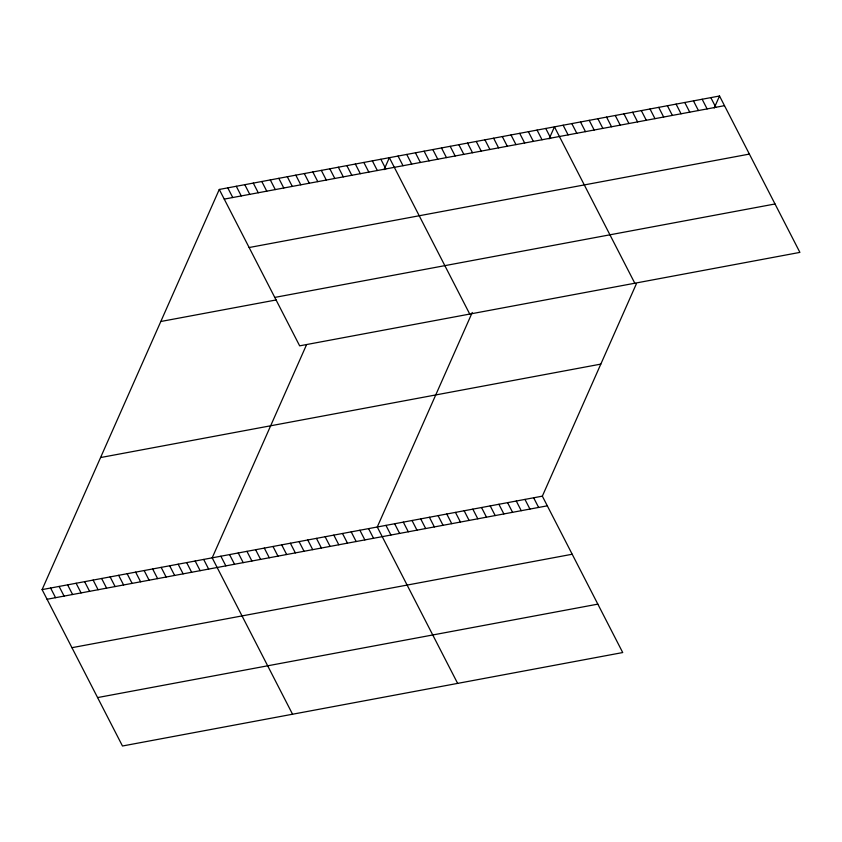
<?xml version="1.0" encoding="UTF-8"?>
<svg xmlns="http://www.w3.org/2000/svg" width="842" height="842" viewBox="0 0 842 842"><rect width="100%" height="100%" fill="white"/><g stroke="black" fill="none" stroke-linecap="round" stroke-linejoin="round"><path stroke-width="1.26" d="M636.415 283.712L542.343 496.159L622.722 652.55L122.469 746.001L42.1 589.611L219.278 189.45L719.531 95.999L799.9 252.389L299.657 345.841L219.278 189.45M306.246 345.388L212.184 557.836L292.553 714.226M384.047 169.684L389.362 157.675L469.741 314.066M472.246 312.487L377.269 526.997L457.638 683.388M549.131 138.846L554.446 126.837L634.815 283.228M714.216 108.008L719.531 95.999M224.246 199.112L724.488 105.671M249.137 247.527L749.38 154.086M274.776 297.415L775.019 203.975M160.811 321.497L276.229 299.941M100.566 457.553L600.809 364.112M42.1 589.611L542.343 496.159M47.068 599.272L547.311 505.821M71.949 647.687L572.192 554.246M97.588 697.576L597.831 604.135M710.837 97.63L715.805 107.292M702.154 99.251L707.112 108.913M693.461 100.872L698.428 110.534M684.778 102.492L689.735 112.154M676.084 104.113L681.052 113.786M667.401 105.745L672.358 115.407M658.707 107.366L663.675 117.027M650.013 108.986L654.981 118.648M641.33 110.607L646.298 120.269M632.637 112.228L637.604 121.901M623.954 113.859L628.921 123.521M615.26 115.48L620.228 125.142M606.577 117.101L611.545 126.763M597.883 118.722L602.851 128.384M589.2 120.343L594.168 130.015M580.506 121.974L585.474 131.636M571.823 123.595L576.791 133.257M563.13 125.216L568.097 134.878M545.753 128.458L550.721 138.13M537.07 130.089L542.038 139.751M528.376 131.71L533.344 141.372M519.693 133.331L524.661 142.993M510.999 134.952L515.967 144.614M502.316 136.572L507.284 146.245M493.623 138.204L498.59 147.866M484.939 139.825L489.907 149.487M476.246 141.445L481.214 151.107M467.563 143.066L472.53 152.728M458.869 144.698L463.837 154.36M450.186 146.319L455.154 155.98M441.492 147.939L446.46 157.601M432.809 149.56L437.777 159.222M424.115 151.181L429.083 160.854M415.432 152.812L420.4 162.474M406.739 154.433L411.706 164.095M398.055 156.054L403.023 165.716M380.858 159.264L385.825 168.926M372.353 160.854L377.321 170.516M363.849 162.443L368.817 172.105M533.66 497.78L538.627 507.452M355.345 164.032L360.313 173.694M524.966 499.411L529.934 509.073M346.841 165.621L351.809 175.283M516.283 501.032L521.24 510.694M338.337 167.211L343.304 176.873M507.589 502.653L512.557 512.315M329.832 168.8L334.8 178.462M498.906 504.274L503.863 513.936M321.328 170.389L326.296 180.051M490.212 505.895L495.18 515.567M312.824 171.978L317.792 181.64M481.529 507.526L486.487 517.188M304.32 173.568L309.288 183.23M472.836 509.147L477.803 518.809M295.816 175.147L300.783 184.819M464.152 510.768L469.11 520.43M287.311 176.736L292.279 186.408M455.459 512.389L460.427 522.051M278.807 178.325L283.775 187.998M446.776 514.009L451.733 523.682M270.303 179.914L275.271 189.576M438.082 515.641L443.05 525.303M261.799 181.504L266.767 191.166M429.399 517.262L434.356 526.924M253.295 183.093L258.262 192.755M420.705 518.883L425.673 528.544M244.79 184.682L249.758 194.344M412.022 520.503L416.979 530.165M236.286 186.271L241.254 195.933M403.329 522.135L408.296 531.797M227.782 187.861L232.75 197.523M394.645 523.756L399.603 533.418M385.952 525.376L390.92 535.038M368.575 528.618L373.543 538.291M359.892 530.25L364.849 539.911M351.198 531.87L356.166 541.532M342.505 533.491L347.472 543.153M333.821 535.112L338.789 544.774M325.128 536.733L330.096 546.405M316.445 538.364L321.412 548.026M307.751 539.985L312.719 549.647M299.068 541.606L304.036 551.268M290.374 543.227L295.342 552.889M281.691 544.848L286.659 554.52M272.997 546.479L277.965 556.141M264.314 548.1L269.282 557.762M255.621 549.721L260.588 559.383M246.938 551.342L251.905 561.004M238.244 552.962L243.212 562.635M229.561 554.594L234.529 564.256M220.867 556.215L225.835 565.877M203.68 559.425L208.648 569.087M195.176 561.014L200.143 570.676M186.671 562.603L191.639 572.265M178.167 564.193L183.135 573.855M169.663 565.782L174.631 575.444M161.159 567.371L166.127 577.033M152.655 568.96L157.622 578.622M144.15 570.55L149.118 580.212M135.646 572.128L140.614 581.801M127.142 573.718L132.11 583.39M118.638 575.307L123.606 584.979M110.134 576.896L115.101 586.558M101.629 578.486L106.597 588.148M93.125 580.075L98.093 589.737M84.621 581.664L89.589 591.326M76.117 583.253L81.085 592.915M67.613 584.843L72.58 594.505M59.108 586.432L64.076 596.094M50.604 588.021L55.572 597.683"/></g></svg>
